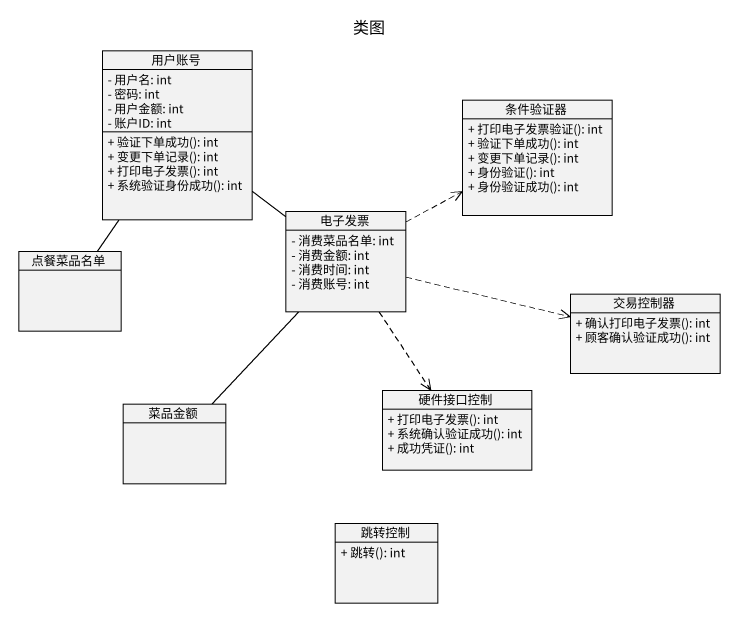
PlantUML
@startuml
title 类图
hide circle
hide empty members
skinparam classAttributeIconSize 0
class 用户账号 {
  - 用户名: int
  - 密码: int
  - 用户金额: int
  - 账户ID: int
  + 验证下单成功(): int
  + 变更下单记录(): int
  + 打印电子发票(): int
  + 系统验证身份成功(): int
}
class 条件验证器 {
  + 打印电子发票验证(): int
  + 验证下单成功(): int
  + 变更下单记录(): int
  + 身份验证(): int
  + 身份验证成功(): int
}
class 点餐菜品名单
class 电子发票 {
  - 消费菜品名单: int
  - 消费金额: int
  - 消费时间: int
  - 消费账号: int
}
class 交易控制器 {
  + 确认打印电子发票(): int
  + 顾客确认验证成功(): int
}
class 菜品金额
class 硬件接口控制 {
  + 打印电子发票(): int
  + 系统确认验证成功(): int
  + 成功凭证(): int
}
class 跳转控制 {
  + 跳转(): int
}
用户账号 -- 点餐菜品名单
用户账号 -- 电子发票
电子发票 .right.> 条件验证器
电子发票 .right.> 交易控制器
电子发票 -- 菜品金额
电子发票 ..> 硬件接口控制
@enduml
